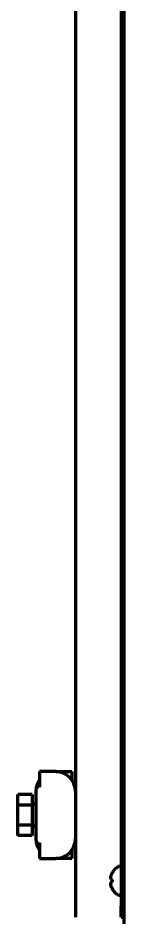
# Model space of a CAD drawing. Header units: inches. Extents: x -3022 to 7311, y 343 to 5680.
# Drawn here: x 4391.2 to 4420.7, y 2280.1 to 2528.7 of the extents above; entities that cross this region are included whole.
import ezdxf

# ---------------------------------------------------------------- set-up
doc = ezdxf.new("R2010")
doc.units = ezdxf.units.IN

msp = doc.modelspace()

# ---------------------------------------------------------------- linework, layer by layer
at = {"linetype": 'Continuous', "lineweight": 70}
for p, q in [((4420.68, 2257.29), (4420.68, 3908.79)), ((4407.18, 2595.89), (4407.18, 2280.09)), ((4419.88, 2591.79), (4419.88, 2283.09)), ((4397.18, 2320.29), (4397.18, 2316.02)), ((4401.68, 2320.29), (4397.18, 2320.29)), ((4401.68, 2320.29), (4406.18, 2320.29)), ((4406.18, 2320.29), (4406.18, 2317.95)), ((4396.18, 2314.79), (4396.18, 2301.79)), ((4397.18, 2316.02), (4396.37, 2316.24)), ((4395.18, 2313.94), (4391.18, 2313.94)), ((4391.18, 2311.12), (4391.18, 2313.94)), ((4395.18, 2313.94), (4395.18, 2311.12)), ((4391.18, 2305.47), (4391.18, 2311.12)), ((4391.18, 2311.12), (4395.18, 2311.12)), ((4396.18, 2311.29), (4395.18, 2311.29)), ((4395.18, 2311.12), (4395.18, 2305.47)), ((4391.18, 2302.64), (4391.18, 2305.47)), ((4395.18, 2305.47), (4391.18, 2305.47)), ((4395.18, 2305.47), (4395.18, 2302.64)), ((4395.18, 2305.29), (4396.18, 2305.29)), ((4395.18, 2302.64), (4391.18, 2302.64)), ((4396.37, 2300.34), (4397.18, 2300.56)), ((4397.18, 2300.56), (4397.18, 2296.29)), ((4406.18, 2298.63), (4406.18, 2296.29)), ((4397.18, 2296.29), (4401.68, 2296.29)), ((4406.18, 2296.29), (4401.68, 2296.29)), ((4417.4, 2292.39), (4417.43, 2292.39)), ((4419.48, 2294.09), (4419.28, 2294.09)), ((4417.43, 2287.79), (4417.4, 2287.79)), ((4419.28, 2286.09), (4419.48, 2286.09)), ((4419.88, 2280.09), (4419.88, 2283.09)), ((4419.88, 2280.09), (4420.68, 2280.09))]:
    msp.add_line(p, q, dxfattribs=at)
for centre, radius, start, end in [((4401.68, 2314.79), 5.5, 0, 90), ((4401.68, 2314.79), 5.5, 144.9032, 164.7449), ((4401.68, 2314.79), 5.5, 164.7449, 180), ((4401.68, 2301.79), 5.5, 180, 195.2551), ((4401.68, 2301.79), 5.5, 270, 0), ((4401.68, 2301.79), 5.5, 195.2551, 215.0968), ((4421.5, 2289.89), 4.8, 120.3012, 148.4186), ((4419.28, 2293.69), 0.4, 90, 120.3012), ((4419.48, 2293.69), 0.4, 0, 90), ((4421.18, 2290.09), 3.78, 172.3959, 179.9965), ((4421.18, 2290.09), 3.78, 180.0035, 187.6041), ((4421.5, 2290.29), 4.8, 211.5837, 239.6988), ((4419.28, 2286.49), 0.4, 239.6988, 270), ((4419.48, 2286.49), 0.4, 270, 0)]:
    msp.add_arc(centre, radius, start, end, dxfattribs=at)
for points in [[(4417.43, 2292.39), (4417.31, 2292.19), (4417.2, 2291.98), (4417.06, 2291.65), (4417.02, 2291.54), (4416.95, 2291.32), (4416.91, 2291.21), (4416.88, 2291.09)], [(4417.43, 2289.59), (4417.31, 2289.59), (4417.2, 2289.59), (4417.06, 2289.59), (4417.02, 2289.59), (4416.95, 2289.59), (4416.91, 2289.59), (4416.88, 2289.59)]]:
    msp.add_open_spline(points, degree=3, knots=[0, 0, 0, 0, 0.5, 0.5, 0.75, 0.75, 1, 1, 1, 1], dxfattribs=at)
for points in [[(4416.88, 2291.09), (4416.88, 2291.07), (4416.87, 2291.01), (4416.87, 2290.94), (4416.87, 2290.87), (4416.87, 2290.8), (4416.87, 2290.73), (4416.87, 2290.66), (4416.88, 2290.61), (4416.88, 2290.59)], [(4416.88, 2289.59), (4416.88, 2289.57), (4416.87, 2289.52), (4416.87, 2289.45), (4416.87, 2289.38), (4416.87, 2289.31), (4416.87, 2289.23), (4416.87, 2289.16), (4416.88, 2289.12), (4416.88, 2289.09)], [(4416.88, 2290.59), (4416.9, 2290.59), (4416.93, 2290.59), (4416.98, 2290.59), (4417.03, 2290.59), (4417.09, 2290.59), (4417.16, 2290.59), (4417.24, 2290.59), (4417.32, 2290.59), (4417.39, 2290.59), (4417.43, 2290.59)], [(4416.88, 2289.09), (4416.9, 2289.04), (4416.93, 2288.93), (4416.98, 2288.77), (4417.03, 2288.61), (4417.09, 2288.45), (4417.16, 2288.3), (4417.24, 2288.15), (4417.32, 2287.98), (4417.39, 2287.86), (4417.43, 2287.79)]]:
    msp.add_open_spline(points, degree=3, dxfattribs=at)

doc.saveas('drawing.dxf')
